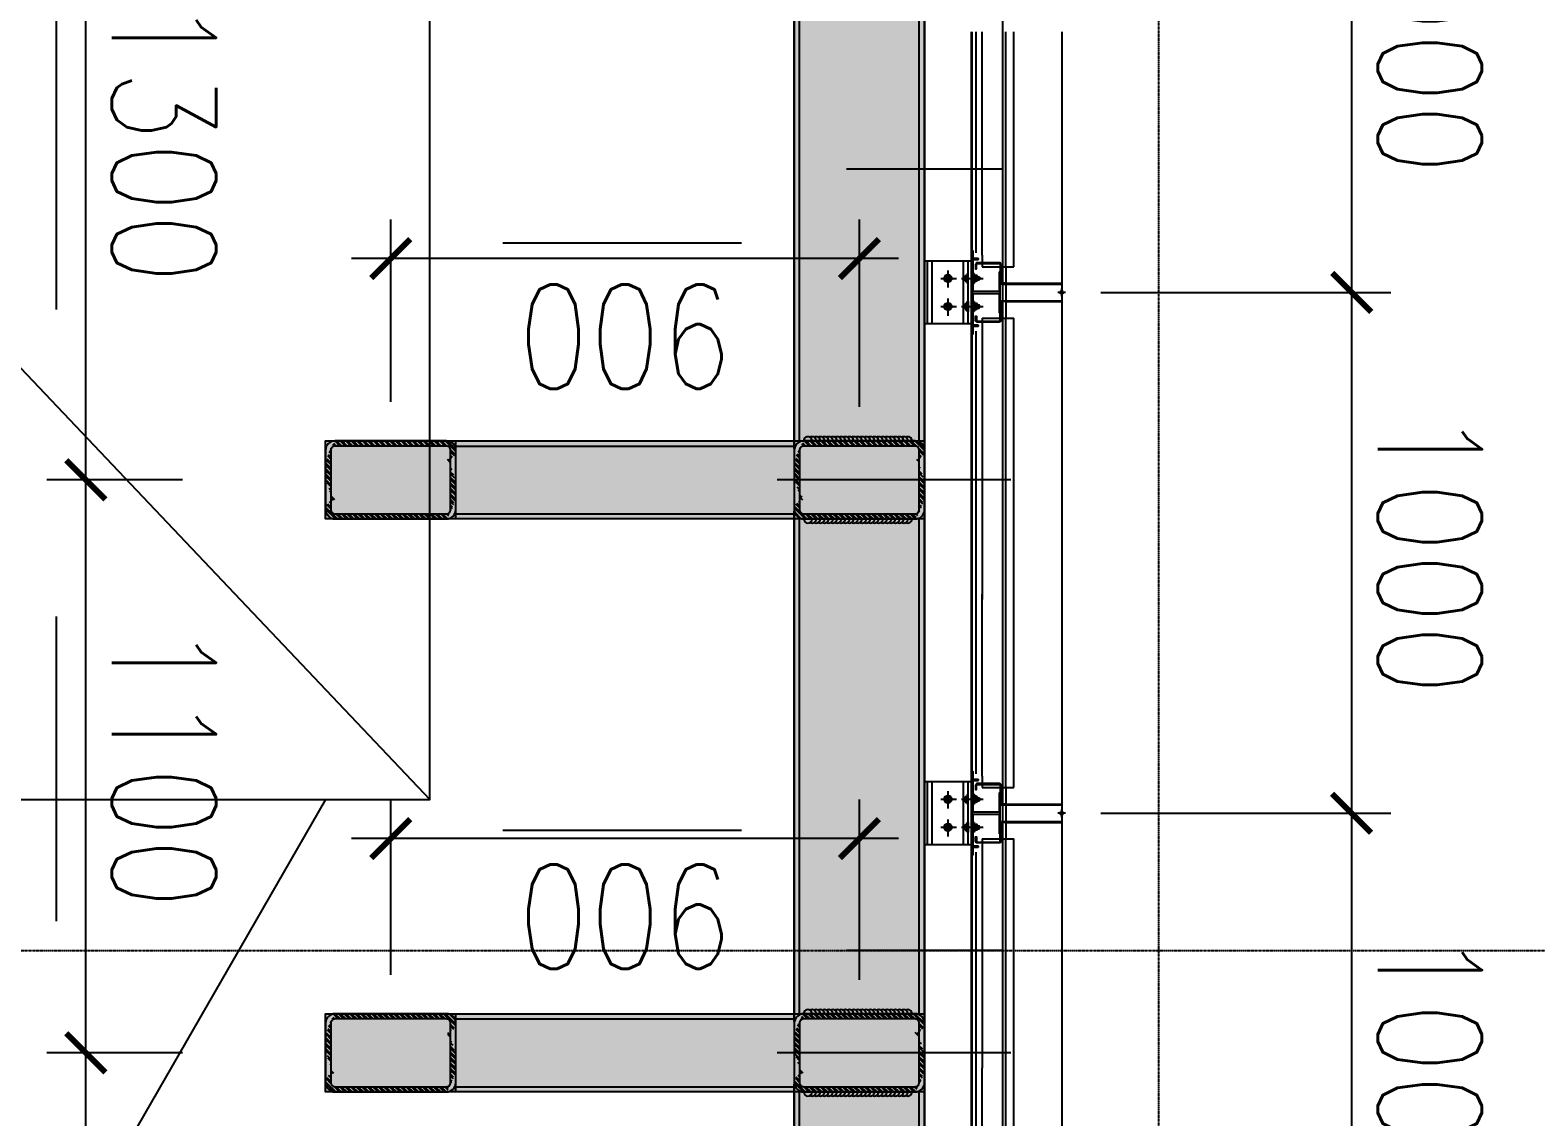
# Model space of a CAD drawing. Header units: millimetres. Extents: x 464 to 50148, y 310 to 56051.
# Drawn here: x 36092 to 38983, y 33100 to 35186 of the extents above; entities that cross this region are included whole.
import ezdxf

# ---------------------------------------------------------------- set-up
doc = ezdxf.new("R2010")
doc.units = ezdxf.units.MM
doc.linetypes.add('DASHDOT', pattern=[1, 0.5, -0.25, 0, -0.25])
doc.layers.get('0').update_dxf_attribs({"color": 8})
doc.layers.get('Defpoints').update_dxf_attribs({"color": 8})
for name, color, linetype in [('COL-10 Rev j', 8, 'Continuous'), ('COL-228 Rev j', 8, 'Continuous'), ('CON', 8, 'Continuous'), ('DIM', 8, 'Continuous'), ('DLN020__', 8, 'DASHDOT'), ('DLN280__', 8, 'Continuous'), ('DLN314__', 8, 'Continuous'), ('LOUVRE_MULLION', 8, 'Continuous'), ('USER', 8, 'Continuous')]:
    doc.layers.add(name, color=color, linetype=linetype)
doc.styles.add('SIMPLEX', font='SIMPLEX.shx', dxfattribs={"width": 0.8, "bigfont": 'chineset.shx'})
doc.dimstyles.new('HKDT-70', dxfattribs={"dimscale": 70, "dimtxt": 4, "dimasz": 1.5, "dimexe": 1.5, "dimexo": 1.5, "dimgap": 1, "dimtad": 1, "dimdec": 0, "dimlfac": 1, "dimdsep": 46, "dimtxsty": 'SIMPLEX', "dimblk": 'ARCHTICK', "dimcen": 1, "dimdle": 1.5, "dimclrd": 256, "dimclre": 256, "dimclrt": 256, "dimadec": 1, "dimazin": 3, "dimtfac": 1, "dimtdec": 0, "dimtix": 1, "dimtmove": 2, "dimatfit": 0, "dimfxl": 3, "dimlwd": -1, "dimlwe": -1, "dimarcsym": 0})

# ---------------------------------------------------------------- blocks, each defined once
blk = doc.blocks.new('250X150X10')
at = {"ltscale": 100}
h = blk.add_hatch(dxfattribs=at)
h.set_pattern_fill('ANSI32', color=256, scale=20, style=0)
h.set_pattern_definition([(45, (0, 0), (-5.30330086, 5.30330086), []), (45, (3.5355, 0), (-5.30330086, 5.30330086), [])])
h.paths.add_polyline_path([(-55896.1, -430690.8), (-55896.1, -430476.8, 0.315789), (-56010.1, -430476.8, 1), (-56046.1, -430476.8), (-56046.1, -430690.8, 0.315789), (-55932.1, -430690.8, 1)])
h.paths.add_polyline_path([(-56028.1, -430698.8), (-55914.1, -430698.8, 0.414214), (-55906.1, -430690.8), (-55906.1, -430476.8, 0.414214), (-55914.1, -430468.8), (-56028.1, -430468.8, 0.414214), (-56036.1, -430476.8), (-56036.1, -430690.8, 0.414214)], flags=16)
for points in [[(-56028.1, -430708.8), (-55914.1, -430708.8, 0.414214), (-55896.1, -430690.8), (-55896.1, -430476.8, 0.414214), (-55914.1, -430458.8), (-56028.1, -430458.8, 0.414214), (-56046.1, -430476.8), (-56046.1, -430690.8, 0.414214)], [(-56028.1, -430698.8), (-55914.1, -430698.8, 0.414214), (-55906.1, -430690.8), (-55906.1, -430476.8, 0.414214), (-55914.1, -430468.8), (-56028.1, -430468.8, 0.414214), (-56036.1, -430476.8), (-56036.1, -430690.8, 0.414214)]]:
    blk.add_lwpolyline(points, format="xyb", close=True)
blk = doc.blocks.new('cp')
at = {"layer": 'USER'}
h = blk.add_hatch(color=256, dxfattribs=at)
h.paths.add_polyline_path([(0, 0), (1, 0, 0.414214), (0, 1)])
h.paths.add_polyline_path([(0, 0), (-1, 0, 0.414214), (0, -1)])
for p, q in [((-2.5, 0), (2.5, 0)), ((0, -2.5), (0, 2.5))]:
    blk.add_line(p, q, dxfattribs=at)
blk.add_circle((0, 0), 1, dxfattribs=at)
blk = doc.blocks.new('hanfeng8')
for centre, start, end in [((-134175.9, -434457.1), 90, 270), ((-134175.9, -434465.1), 150, 270), ((-134025.9, -434457.1), 270, 90), ((-134025.9, -434465.1), 270, 30), ((-134175.9, -434473.1), 150, 270), ((-134175.9, -434481.1), 150, 270), ((-134175.9, -434489.1), 150, 270), ((-134025.9, -434473.1), 270, 30), ((-134025.9, -434481.1), 270, 30), ((-134025.9, -434489.1), 270, 30), ((-134175.9, -434497.1), 150, 270), ((-134175.9, -434505.1), 150, 270), ((-134175.9, -434513.1), 150, 270), ((-134175.9, -434521.1), 150, 270), ((-134025.9, -434497.1), 270, 30), ((-134025.9, -434505.1), 270, 30), ((-134025.9, -434513.1), 270, 30), ((-134025.9, -434521.1), 270, 30), ((-134175.9, -434529.1), 150, 270), ((-134175.9, -434537.1), 150, 270), ((-134175.9, -434545.1), 150, 270), ((-134025.9, -434529.1), 270, 30), ((-134025.9, -434537.1), 270, 30), ((-134025.9, -434545.1), 270, 30), ((-134175.9, -434553.1), 150, 270), ((-134175.9, -434561.1), 150, 270), ((-134175.9, -434569.1), 150, 270), ((-134175.9, -434577.1), 150, 270), ((-134025.9, -434553.1), 270, 30), ((-134025.9, -434561.1), 270, 30), ((-134025.9, -434569.1), 270, 30), ((-134025.9, -434577.1), 270, 30), ((-134175.9, -434585.1), 150, 270), ((-134175.9, -434593.1), 150, 270), ((-134175.9, -434601.1), 150, 270), ((-134175.9, -434609.1), 150, 270), ((-134025.9, -434585.1), 270, 30), ((-134025.9, -434593.1), 270, 30), ((-134025.9, -434601.1), 270, 30), ((-134025.9, -434609.1), 270, 30), ((-134175.9, -434617.1), 150, 270), ((-134175.9, -434625.1), 150, 270), ((-134175.9, -434633.1), 150, 270), ((-134025.9, -434617.1), 270, 30), ((-134025.9, -434625.1), 270, 30), ((-134025.9, -434633.1), 270, 30), ((-134175.9, -434641.1), 150, 270), ((-134175.9, -434649.1), 150, 270), ((-134025.9, -434641.1), 270, 30), ((-134025.9, -434649.1), 270, 30)]:
    blk.add_arc(centre, 8, start, end)
blk = doc.blocks.new('_ArchTick')
at = {"color": 0, "linetype": 'ByBlock', "const_width": 0.15}
blk.add_lwpolyline([(-0.5, -0.5), (0.5, 0.5)], dxfattribs=at)
blk = doc.blocks.new('*D68')
at = {"layer": 'Defpoints', "color": 0, "linetype": 'ByBlock', "transparency": 16777216}
for p in [(1612.1, 8260.1), (1612.1, 6460.1), (1872.5, 6460.1)]:
    blk.add_point(p, dxfattribs=at)
at = {"layer": 'DIM', "color": 6, "transparency": 16777216}
for p, q in [((1872.5, 8335.1), (1872.5, 6385.1)), ((1687.1, 8260.1), (1947.5, 8260.1)), ((1687.1, 6460.1), (1947.5, 6460.1))]:
    blk.add_line(p, q, dxfattribs=at)
at = {"layer": 'DIM', "color": 6, "linetype": 'ByBlock', "transparency": 16777216, "xscale": 75, "yscale": 75, "zscale": 75}
for p, rotation in [((1872.5, 8260.1), 90), ((1872.5, 6460.1), 270)]:
    blk.add_blockref('_ArchTick', p, dxfattribs=dict(at, rotation=rotation))
at = {"layer": 'DIM', "color": 4, "linetype": 'ByBlock', "transparency": 16777216, "insert": (1722.5, 7360.1), "char_height": 200, "attachment_point": 5, "rotation": 90, "style": 'SIMPLEX'}
blk.add_mtext('1800', dxfattribs=at)
blk = doc.blocks.new('*D69')
at = {"layer": 'Defpoints', "color": 0, "linetype": 'ByBlock', "transparency": 16777216}
for p in [(1612.1, 6460.1), (1612.1, 5360.1), (1872.5, 5360.1)]:
    blk.add_point(p, dxfattribs=at)
at = {"layer": 'DIM', "color": 6, "transparency": 16777216}
for p, q in [((1872.5, 6535.1), (1872.5, 5285.1)), ((1687.1, 6460.1), (1947.5, 6460.1)), ((1687.1, 5360.1), (1947.5, 5360.1))]:
    blk.add_line(p, q, dxfattribs=at)
at = {"layer": 'DIM', "color": 6, "linetype": 'ByBlock', "transparency": 16777216, "xscale": 75, "yscale": 75, "zscale": 75}
for p, rotation in [((1872.5, 6460.1), 90), ((1872.5, 5360.1), 270)]:
    blk.add_blockref('_ArchTick', p, dxfattribs=dict(at, rotation=rotation))
at = {"layer": 'DIM', "color": 4, "linetype": 'ByBlock', "transparency": 16777216, "insert": (1722.5, 5910.1), "char_height": 200, "attachment_point": 5, "rotation": 90, "style": 'SIMPLEX'}
blk.add_mtext('1100', dxfattribs=at)
blk = doc.blocks.new('*D70')
at = {"layer": 'Defpoints', "color": 0, "linetype": 'ByBlock', "transparency": 16777216}
for p in [(1612.1, 5360.1), (1612.1, 4060.1), (1872.5, 4060.1)]:
    blk.add_point(p, dxfattribs=at)
at = {"layer": 'DIM', "color": 6, "transparency": 16777216}
for p, q in [((1872.5, 5435.1), (1872.5, 3985.1)), ((1687.1, 5360.1), (1947.5, 5360.1)), ((1687.1, 4060.1), (1947.5, 4060.1))]:
    blk.add_line(p, q, dxfattribs=at)
at = {"layer": 'DIM', "color": 6, "linetype": 'ByBlock', "transparency": 16777216, "xscale": 75, "yscale": 75, "zscale": 75}
for p, rotation in [((1872.5, 5360.1), 90), ((1872.5, 4060.1), 270)]:
    blk.add_blockref('_ArchTick', p, dxfattribs=dict(at, rotation=rotation))
at = {"layer": 'DIM', "color": 4, "linetype": 'ByBlock', "transparency": 16777216, "insert": (1722.5, 4710.1), "char_height": 200, "attachment_point": 5, "rotation": 90, "style": 'SIMPLEX'}
blk.add_mtext('1300', dxfattribs=at)
blk = doc.blocks.new('*D76')
at = {"layer": 'Defpoints', "color": 0, "linetype": 'ByBlock', "ltscale": 100, "transparency": 16777216}
for p in [(-1.4, 7000.1), (-558.1, 6000.1), (-1.4, 6000.1)]:
    blk.add_point(p, dxfattribs=at)
at = {"layer": 'DIM', "color": 6, "ltscale": 100, "transparency": 16777216}
for p, q in [((-558.1, 7075.1), (-558.1, 5925.1)), ((-76.4, 7000.1), (-633.1, 7000.1)), ((-76.4, 6000.1), (-633.1, 6000.1))]:
    blk.add_line(p, q, dxfattribs=at)
at = {"layer": 'DIM', "color": 6, "linetype": 'ByBlock', "ltscale": 100, "transparency": 16777216, "xscale": 75, "yscale": 75, "zscale": 75}
for p, rotation in [((-558.1, 7000.1), 90), ((-558.1, 6000.1), 270)]:
    blk.add_blockref('_ArchTick', p, dxfattribs=dict(at, rotation=rotation))
at = {"layer": 'DIM', "color": 4, "linetype": 'ByBlock', "ltscale": 100, "transparency": 16777216, "insert": (-708.1, 6500.1), "char_height": 200, "attachment_point": 5, "rotation": 90, "style": 'SIMPLEX'}
blk.add_mtext('1000', dxfattribs=at)
blk = doc.blocks.new('*D77')
at = {"layer": 'Defpoints', "color": 0, "linetype": 'ByBlock', "ltscale": 100, "transparency": 16777216}
for p in [(-1.4, 6000.1), (-558.1, 5000.1), (-1.4, 5000.1)]:
    blk.add_point(p, dxfattribs=at)
at = {"layer": 'DIM', "color": 6, "ltscale": 100, "transparency": 16777216}
for p, q in [((-558.1, 6075.1), (-558.1, 4925.1)), ((-76.4, 6000.1), (-633.1, 6000.1)), ((-76.4, 5000.1), (-633.1, 5000.1))]:
    blk.add_line(p, q, dxfattribs=at)
at = {"layer": 'DIM', "color": 6, "linetype": 'ByBlock', "ltscale": 100, "transparency": 16777216, "xscale": 75, "yscale": 75, "zscale": 75}
for p, rotation in [((-558.1, 6000.1), 90), ((-558.1, 5000.1), 270)]:
    blk.add_blockref('_ArchTick', p, dxfattribs=dict(at, rotation=rotation))
at = {"layer": 'DIM', "color": 4, "linetype": 'ByBlock', "ltscale": 100, "transparency": 16777216, "insert": (-708.1, 5500.1), "char_height": 200, "attachment_point": 5, "rotation": 90, "style": 'SIMPLEX'}
blk.add_mtext('1000', dxfattribs=at)
blk = doc.blocks.new('*D78')
at = {"layer": 'Defpoints', "color": 0, "linetype": 'ByBlock', "ltscale": 100, "transparency": 16777216}
for p in [(-1.4, 5000.1), (-558.1, 4000.1), (-1.4, 4000.1)]:
    blk.add_point(p, dxfattribs=at)
at = {"layer": 'DIM', "color": 6, "ltscale": 100, "transparency": 16777216}
for p, q in [((-558.1, 5075.1), (-558.1, 3925.1)), ((-76.4, 5000.1), (-633.1, 5000.1)), ((-76.4, 4000.1), (-633.1, 4000.1))]:
    blk.add_line(p, q, dxfattribs=at)
at = {"layer": 'DIM', "color": 6, "linetype": 'ByBlock', "ltscale": 100, "transparency": 16777216, "xscale": 75, "yscale": 75, "zscale": 75}
for p, rotation in [((-558.1, 5000.1), 90), ((-558.1, 4000.1), 270)]:
    blk.add_blockref('_ArchTick', p, dxfattribs=dict(at, rotation=rotation))
at = {"layer": 'DIM', "color": 4, "linetype": 'ByBlock', "ltscale": 100, "transparency": 16777216, "insert": (-708.1, 4500.1), "char_height": 200, "attachment_point": 5, "rotation": 90, "style": 'SIMPLEX'}
blk.add_mtext('1000', dxfattribs=at)
blk = doc.blocks.new('*D85')
at = {"layer": 'Defpoints', "color": 0, "linetype": 'ByBlock', "transparency": 16777216}
for p in [(387.1, 6395.1), (1287.1, 6385.1), (1287.1, 6048.8)]:
    blk.add_point(p, dxfattribs=at)
at = {"layer": 'DIM', "color": 6, "transparency": 16777216}
for p, q in [((387.1, 6320.1), (387.1, 5973.8)), ((1287.1, 6310.1), (1287.1, 5973.8)), ((312.1, 6048.8), (1362.1, 6048.8))]:
    blk.add_line(p, q, dxfattribs=at)
at = {"layer": 'DIM', "color": 6, "linetype": 'ByBlock', "transparency": 16777216, "xscale": 75, "yscale": 75, "zscale": 75, "rotation": 180}
blk.add_blockref('_ArchTick', (387.1, 6048.8), dxfattribs=at)
at = {"layer": 'DIM', "color": 6, "linetype": 'ByBlock', "transparency": 16777216, "xscale": 75, "yscale": 75, "zscale": 75}
blk.add_blockref('_ArchTick', (1287.1, 6048.8), dxfattribs=at)
at = {"layer": 'DIM', "color": 4, "linetype": 'ByBlock', "transparency": 16777216, "insert": (837.1, 6198.8), "char_height": 200, "attachment_point": 5, "style": 'SIMPLEX'}
blk.add_mtext('900', dxfattribs=at)
blk = doc.blocks.new('*D86')
at = {"layer": 'Defpoints', "color": 0, "linetype": 'ByBlock', "transparency": 16777216}
for p in [(387.1, 5295.1), (1287.1, 5285.1), (1287.1, 4935.2)]:
    blk.add_point(p, dxfattribs=at)
at = {"layer": 'DIM', "color": 6, "transparency": 16777216}
for p, q in [((387.1, 5220.1), (387.1, 4860.2)), ((1287.1, 5210.1), (1287.1, 4860.2)), ((312.1, 4935.2), (1362.1, 4935.2))]:
    blk.add_line(p, q, dxfattribs=at)
at = {"layer": 'DIM', "color": 6, "linetype": 'ByBlock', "transparency": 16777216, "xscale": 75, "yscale": 75, "zscale": 75, "rotation": 180}
blk.add_blockref('_ArchTick', (387.1, 4935.2), dxfattribs=at)
at = {"layer": 'DIM', "color": 6, "linetype": 'ByBlock', "transparency": 16777216, "xscale": 75, "yscale": 75, "zscale": 75}
blk.add_blockref('_ArchTick', (1287.1, 4935.2), dxfattribs=at)
at = {"layer": 'DIM', "color": 4, "linetype": 'ByBlock', "transparency": 16777216, "insert": (837.1, 5085.2), "char_height": 200, "attachment_point": 5, "style": 'SIMPLEX'}
blk.add_mtext('900', dxfattribs=at)
blk = doc.blocks.new('A$C7E8B1C4A')
for p, q in [((262.1, 8200.1), (262.1, 6520.1)), ((512.1, 8200.1), (512.1, 6520.1)), ((96.1, 6460.1), (545.1, 6460.1)), ((262.1, 6400.1), (262.1, 5420.1)), ((512.1, 6400.1), (512.1, 5420.1)), ((256.1, 6060.1), (256.1, 5940.1)), ((262.1, 6060.1), (262.1, 5940.1)), ((96.1, 5360.1), (545.1, 5360.1)), ((262.1, 5300.1), (262.1, 4120.1)), ((512.1, 5300.1), (512.1, 4120.1)), ((262.1, 5060.1), (262.1, 4940.1))]:
    blk.add_line(p, q)
at = {"layer": 'CON'}
for points in [[(1162.1, 6535.1), (1162.1, 6385.1), (512.1, 6385.1), (512.1, 6535.1)], [(1162.1, 5435.1), (1162.1, 5285.1), (512.1, 5285.1), (512.1, 5435.1)]]:
    blk.add_lwpolyline(points, close=True, dxfattribs=at)
at = {"layer": 'LOUVRE_MULLION'}
for p, q in [((272.1, 8187), (272.1, 6533.3)), ((502.1, 8187), (502.1, 6533.3)), ((-1.4, 6489.8), (-1.4, 7589.6)), ((170.5, 7589.6), (170.5, 6489.8)), ((172.1, 7589.6), (172.1, 6489.8)), ((90.6, 6950.7), (90.6, 6489.8)), ((106.1, 6950.7), (106.1, 6489.8)), ((151.1, 6928.6), (151.1, 6489.8)), ((163.1, 6924.2), (163.1, 6489.8)), ((-1.4, 5579.6), (-1.4, 6489.8)), ((90.6, 6489.8), (90.6, 6049.5)), ((106.1, 6489.8), (106.1, 6049.5)), ((151.1, 6049.5), (151.1, 6489.8)), ((163.1, 6489.8), (163.1, 6074.7)), ((170.5, 6489.8), (170.5, 5579.6)), ((172.1, 6489.8), (172.1, 5579.6)), ((272.1, 6387), (272.1, 5433.3)), ((502.1, 6387), (502.1, 5433.3)), ((151.1, 6049.5), (90.6, 6049.5)), ((106.1, 5950.7), (106.1, 6049.5)), ((262.1, 6060.1), (172.1, 6060.1)), ((172.1, 6060.1), (172.1, 5940.1)), ((178.1, 6060.1), (178.1, 5940.1)), ((187.1, 6060.1), (187.1, 5940.1)), ((217.1, 6011.9), (217.1, 6044.9)), ((247.1, 6060.1), (247.1, 5940.1)), ((106.1, 6017.7), (-1.4, 6017.7)), ((106.1, 6016.1), (-1.4, 6016.1)), ((190.9, 6027.1), (149.4, 6027.1)), ((157.3, 6030.1), (156.8, 6029.6)), ((160.6, 6029.6), (156.8, 6029.6)), ((156.8, 6029.6), (156.8, 6024.6)), ((160.6, 6024.6), (156.8, 6024.6)), ((156.8, 6024.6), (157.3, 6024.1)), ((157.3, 6030.1), (157.3, 6024.1)), ((160.6, 6030.1), (157.3, 6030.1)), ((160.6, 6024.1), (157.3, 6024.1)), ((160.6, 6022.9), (160.6, 6031.2)), ((160.9, 6032.6), (164.3, 6032.6)), ((164.3, 6029.9), (160.9, 6029.9)), ((164.3, 6024.3), (160.9, 6024.3)), ((160.9, 6021.6), (164.3, 6021.6)), ((166.6, 6034.6), (164.6, 6034.6)), ((164.6, 6034.6), (164.6, 6019.6)), ((166.6, 6019.6), (164.6, 6019.6)), ((166.6, 6017.6), (166.6, 6036.6)), ((166.6, 6036.6), (168.6, 6036.6)), ((166.6, 6017.6), (168.6, 6017.6)), ((168.6, 6036.6), (168.6, 6017.6)), ((168.6, 6036.6), (168.6, 6017.6)), ((178.1, 6017.6), (178.1, 6036.6)), ((180.2, 6036.6), (178.1, 6036.6)), ((180.2, 6017.6), (178.1, 6017.6)), ((180.2, 6036.6), (180.2, 6017.6)), ((183.9, 6032.6), (180.2, 6032.6)), ((183.9, 6029.9), (180.2, 6029.9)), ((183.9, 6024.3), (180.2, 6024.3)), ((183.9, 6021.6), (180.2, 6021.6)), ((184.2, 6031.3), (184.2, 6023)), ((230.9, 6027.1), (201, 6027.1)), ((217.1, 5958), (217.1, 5990.9)), ((106.1, 5984.1), (-1.4, 5984.1)), ((106.1, 5982.6), (-1.4, 5982.6)), ((190.9, 5973.2), (149.4, 5973.2)), ((156.8, 5975.7), (157.3, 5976.2)), ((156.8, 5970.7), (156.8, 5975.7)), ((160.6, 5975.7), (156.8, 5975.7)), ((160.6, 5970.7), (156.8, 5970.7)), ((157.3, 5970.2), (156.8, 5970.7)), ((157.3, 5970.2), (157.3, 5976.2)), ((160.6, 5976.2), (157.3, 5976.2)), ((160.6, 5970.2), (157.3, 5970.2)), ((160.6, 5977.3), (160.6, 5969.1)), ((160.9, 5978.7), (164.3, 5978.7)), ((164.3, 5975.9), (160.9, 5975.9)), ((164.3, 5970.4), (160.9, 5970.4)), ((160.9, 5967.7), (164.3, 5967.7)), ((164.6, 5965.7), (164.6, 5980.6)), ((166.6, 5980.6), (164.6, 5980.6)), ((166.6, 5965.7), (164.6, 5965.7)), ((166.6, 5982.7), (166.6, 5963.6)), ((166.6, 5982.7), (168.6, 5982.7)), ((166.6, 5963.6), (168.6, 5963.6)), ((168.6, 5963.6), (168.6, 5982.7)), ((168.6, 5963.6), (168.6, 5982.7)), ((178.1, 5982.7), (178.1, 5963.6)), ((180.2, 5982.7), (178.1, 5982.7)), ((180.2, 5963.6), (178.1, 5963.6)), ((180.2, 5963.6), (180.2, 5982.7)), ((183.9, 5978.7), (180.2, 5978.7)), ((183.9, 5975.9), (180.2, 5975.9)), ((183.9, 5970.4), (180.2, 5970.4)), ((183.9, 5967.7), (180.2, 5967.7)), ((184.2, 5969), (184.2, 5977.3)), ((230.9, 5973.2), (201, 5973.2)), ((90.6, 5950.7), (90.6, 5579.6)), ((151.1, 5950.7), (90.6, 5950.7)), ((106.1, 5950.7), (106.1, 5579.6)), ((151.1, 5928.6), (151.1, 5950.7)), ((151.1, 5928.6), (151.1, 5579.6)), ((172.1, 5940.1), (262.1, 5940.1)), ((163.1, 5924.2), (163.1, 5579.6)), ((-1.4, 4499.8), (-1.4, 5589.6)), ((90.6, 5589.6), (90.6, 5049.5)), ((106.1, 5589.6), (106.1, 5049.5)), ((151.1, 5049.5), (151.1, 5589.6)), ((163.1, 5589.6), (163.1, 5074.7)), ((170.5, 5589.6), (170.5, 4499.8)), ((172.1, 5589.6), (172.1, 4499.8)), ((272.1, 5287), (272.1, 4133.3)), ((502.1, 5287), (502.1, 4133.3)), ((262.1, 5060.1), (172.1, 5060.1)), ((172.1, 5060.1), (172.1, 4940.1)), ((178.1, 5060.1), (178.1, 4940.1)), ((187.1, 5060.1), (187.1, 4940.1)), ((247.1, 5060.1), (247.1, 4940.1)), ((256.1, 5060.1), (256.1, 4940.1)), ((151.1, 5049.5), (90.6, 5049.5)), ((106.1, 4950.7), (106.1, 5049.5)), ((160.6, 5022.9), (160.6, 5031.2)), ((160.9, 5032.6), (164.3, 5032.6)), ((166.6, 5034.6), (164.6, 5034.6)), ((164.6, 5034.6), (164.6, 5019.6)), ((166.6, 5017.6), (166.6, 5036.6)), ((166.6, 5036.6), (168.6, 5036.6)), ((168.6, 5036.6), (168.6, 5017.6)), ((168.6, 5036.6), (168.6, 5017.6)), ((178.1, 5017.6), (178.1, 5036.6)), ((180.2, 5036.6), (178.1, 5036.6)), ((180.2, 5036.6), (180.2, 5017.6)), ((183.9, 5032.6), (180.2, 5032.6)), ((184.2, 5031.3), (184.2, 5023)), ((217.1, 5011.9), (217.1, 5044.9)), ((106.1, 5017.7), (-1.4, 5017.7)), ((106.1, 5016.1), (-1.4, 5016.1)), ((190.9, 5027.1), (149.4, 5027.1)), ((157.3, 5030.1), (156.8, 5029.6)), ((160.6, 5029.6), (156.8, 5029.6)), ((156.8, 5029.6), (156.8, 5024.6)), ((160.6, 5024.6), (156.8, 5024.6)), ((156.8, 5024.6), (157.3, 5024.1)), ((157.3, 5030.1), (157.3, 5024.1)), ((160.6, 5030.1), (157.3, 5030.1)), ((160.6, 5024.1), (157.3, 5024.1)), ((164.3, 5029.9), (160.9, 5029.9)), ((164.3, 5024.3), (160.9, 5024.3)), ((160.9, 5021.6), (164.3, 5021.6)), ((166.6, 5019.6), (164.6, 5019.6)), ((166.6, 5017.6), (168.6, 5017.6)), ((180.2, 5017.6), (178.1, 5017.6)), ((183.9, 5029.9), (180.2, 5029.9)), ((183.9, 5024.3), (180.2, 5024.3)), ((183.9, 5021.6), (180.2, 5021.6)), ((230.9, 5027.1), (201, 5027.1)), ((106.1, 4984.1), (-1.4, 4984.1)), ((106.1, 4982.6), (-1.4, 4982.6)), ((190.9, 4973.2), (149.4, 4973.2)), ((156.8, 4975.7), (157.3, 4976.2)), ((156.8, 4970.7), (156.8, 4975.7)), ((160.6, 4975.7), (156.8, 4975.7)), ((157.3, 4970.2), (157.3, 4976.2)), ((160.6, 4976.2), (157.3, 4976.2)), ((160.6, 4977.3), (160.6, 4969.1)), ((160.9, 4978.7), (164.3, 4978.7)), ((164.3, 4975.9), (160.9, 4975.9)), ((164.6, 4965.7), (164.6, 4980.6)), ((166.6, 4980.6), (164.6, 4980.6)), ((166.6, 4982.7), (166.6, 4963.6)), ((166.6, 4982.7), (168.6, 4982.7)), ((168.6, 4963.6), (168.6, 4982.7)), ((168.6, 4963.6), (168.6, 4982.7)), ((178.1, 4982.7), (178.1, 4963.6)), ((180.2, 4982.7), (178.1, 4982.7)), ((180.2, 4963.6), (180.2, 4982.7)), ((183.9, 4978.7), (180.2, 4978.7)), ((183.9, 4975.9), (180.2, 4975.9)), ((184.2, 4969), (184.2, 4977.3)), ((230.9, 4973.2), (201, 4973.2)), ((217.1, 4958), (217.1, 4990.9)), ((90.6, 4950.7), (90.6, 4499.8)), ((151.1, 4950.7), (90.6, 4950.7)), ((106.1, 4950.7), (106.1, 4499.8)), ((151.1, 4928.6), (151.1, 4950.7)), ((160.6, 4970.7), (156.8, 4970.7)), ((157.3, 4970.2), (156.8, 4970.7)), ((160.6, 4970.2), (157.3, 4970.2)), ((164.3, 4970.4), (160.9, 4970.4)), ((160.9, 4967.7), (164.3, 4967.7)), ((166.6, 4965.7), (164.6, 4965.7)), ((166.6, 4963.6), (168.6, 4963.6)), ((180.2, 4963.6), (178.1, 4963.6)), ((183.9, 4970.4), (180.2, 4970.4)), ((183.9, 4967.7), (180.2, 4967.7)), ((151.1, 4928.6), (151.1, 4499.8)), ((163.1, 4924.2), (163.1, 4499.8)), ((172.1, 4940.1), (262.1, 4940.1))]:
    blk.add_line(p, q, dxfattribs=at)
for points in [[(1162.1, 6525.1), (512.1, 6525.1)], [(1162.1, 6395.1), (512.1, 6395.1)], [(1162.1, 5425.1), (512.1, 5425.1)], [(1162.1, 5295.1), (512.1, 5295.1)]]:
    blk.add_lwpolyline(points, dxfattribs=at)
for points in [[(117, 6038.1), (117, 5962.1, 0.414214), (118, 5961.1), (118, 5961.1, 0.414214), (119, 5962.1), (119, 5997.6, -0.414214), (119.5, 5998.1), (168, 5998.1, -0.414214), (168.5, 5997.6), (168.5, 5937.1), (159.5, 5937.1, 0.414214), (158.5, 5936.1), (158.5, 5936.1, 0.414214), (159.5, 5935.1), (168.5, 5935.1), (168.5, 5921.1, 0.414214), (169.5, 5920.1), (169.5, 5920.1, 0.414214), (170.5, 5921.1), (170.5, 6079.1, 0.414214), (169.5, 6080.1), (169.5, 6080.1, 0.414214), (168.5, 6079.1), (168.5, 6065.1), (159.5, 6065.1, 0.414214), (158.5, 6064.1), (158.5, 6064.1, 0.414214), (159.5, 6063.1), (168.5, 6063.1), (168.5, 6002.6, -0.414214), (168, 6002.1), (119.5, 6002.1, -0.414214), (119, 6002.6), (119, 6038.1, 0.414214), (118, 6039.1), (118, 6039.1, 0.414214)], [(117, 5038.1), (117, 4962.1, 0.414214), (118, 4961.1), (118, 4961.1, 0.414214), (119, 4962.1), (119, 4997.6, -0.414214), (119.5, 4998.1), (168, 4998.1, -0.414214), (168.5, 4997.6), (168.5, 4937.1), (159.5, 4937.1, 0.414214), (158.5, 4936.1), (158.5, 4936.1, 0.414214), (159.5, 4935.1), (168.5, 4935.1), (168.5, 4921.1, 0.414214), (169.5, 4920.1), (169.5, 4920.1, 0.414214), (170.5, 4921.1), (170.5, 5079.1, 0.414214), (169.5, 5080.1), (169.5, 5080.1, 0.414214), (168.5, 5079.1), (168.5, 5065.1), (159.5, 5065.1, 0.414214), (158.5, 5064.1), (158.5, 5064.1, 0.414214), (159.5, 5063.1), (168.5, 5063.1), (168.5, 5002.6, -0.414214), (168, 5002.1), (119.5, 5002.1, -0.414214), (119, 5002.6), (119, 5038.1, 0.414214), (118, 5039.1), (118, 5039.1, 0.414214)]]:
    blk.add_lwpolyline(points, format="xyb", close=True, dxfattribs=at)
for points in [[(106.1, 6017.7), (114, 6017.7, 0.414214), (115.5, 6019.2), (115.5, 6054.1, -0.414214), (118.5, 6057.1), (161.1, 6057.1, -0.414214), (164.1, 6054.1), (164.1, 6045.6), (162.6, 6045.6), (162.6, 6054.1, 0.414214), (161.1, 6055.6), (118.5, 6055.6, 0.414214), (117, 6054.1), (117, 6019.1, -0.414214), (114, 6016.1), (106.1, 6016.1)], [(106.1, 5982.6), (114, 5982.6, -0.414214), (115.5, 5981.1), (115.5, 5946.1, 0.414214), (118.5, 5943.1), (161.1, 5943.1, 0.414214), (164.1, 5946.1), (164.1, 5954.6), (162.6, 5954.6), (162.6, 5946.2, -0.414214), (161.1, 5944.7), (118.5, 5944.7, -0.414214), (117, 5946.2), (117, 5981.1, 0.414214), (114, 5984.1), (106.1, 5984.1)], [(106.1, 5017.7), (114, 5017.7, 0.414214), (115.5, 5019.2), (115.5, 5054.1, -0.414214), (118.5, 5057.1), (161.1, 5057.1, -0.414214), (164.1, 5054.1), (164.1, 5045.6), (162.6, 5045.6), (162.6, 5054.1, 0.414214), (161.1, 5055.6), (118.5, 5055.6, 0.414214), (117, 5054.1), (117, 5019.1, -0.414214), (114, 5016.1), (106.1, 5016.1)], [(106.1, 4982.6), (114, 4982.6, -0.414214), (115.5, 4981.1), (115.5, 4946.1, 0.414214), (118.5, 4943.1), (161.1, 4943.1, 0.414214), (164.1, 4946.1), (164.1, 4954.6), (162.6, 4954.6), (162.6, 4946.2, -0.414214), (161.1, 4944.7), (118.5, 4944.7, -0.414214), (117, 4946.2), (117, 4981.1, 0.414214), (114, 4984.1), (106.1, 4984.1)]]:
    blk.add_lwpolyline(points, format="xyb", dxfattribs=at)
for points in [[(217.1, 6033.6), (222.7, 6030.3), (222.7, 6023.9), (217.1, 6020.6), (211.5, 6023.9), (211.5, 6030.3)], [(217.1, 5979.7), (222.7, 5976.4), (222.7, 5969.9), (217.1, 5966.7), (211.5, 5969.9), (211.5, 5976.4)], [(217.1, 5033.6), (222.7, 5030.3), (222.7, 5023.9), (217.1, 5020.6), (211.5, 5023.9), (211.5, 5030.3)], [(217.1, 4979.7), (222.7, 4976.4), (222.7, 4969.9), (217.1, 4966.7), (211.5, 4969.9), (211.5, 4976.4)]]:
    blk.add_lwpolyline(points, close=True, dxfattribs=at)
for centre, radius in [((217.1, 6027.1), 7.2), ((217.1, 6027.1), 6.48), ((217.1, 6027.1), 2.88), ((217.1, 5973.2), 7.2), ((217.1, 5973.2), 6.48), ((217.1, 5973.2), 2.88), ((217.1, 5027.1), 7.2), ((217.1, 5027.1), 6.48), ((217.1, 5027.1), 2.88), ((217.1, 4973.2), 7.2), ((217.1, 4973.2), 6.48), ((217.1, 4973.2), 2.88)]:
    blk.add_circle(centre, radius, dxfattribs=at)
for centre, radius, start, end in [((163.5, 6031.2), 2.87, 151.5448, 208.2963), ((171.5, 6027.1), 10.9, 165.3319, 194.6669), ((163.5, 6023), 2.87, 151.701, 208.4525), ((161.7, 6031.2), 2.87, 331.701, 28.4525), ((153.7, 6027.1), 10.9, 345.3319, 14.6669), ((161.7, 6023), 2.87, 331.5448, 28.2963), ((181.4, 6031.2), 2.87, 331.701, 28.4525), ((173.3, 6027.1), 10.9, 345.3319, 14.6669), ((181.4, 6023), 2.87, 331.5448, 28.2963), ((217.1, 6027.1), 3.6, 232.6164, 217.8882), ((163.5, 5977.3), 2.87, 151.5475, 208.299), ((171.5, 5973.2), 10.9, 165.3331, 194.6681), ((163.5, 5969), 2.87, 151.7037, 208.4552), ((161.7, 5977.3), 2.87, 331.7037, 28.4552), ((153.7, 5973.2), 10.9, 345.3331, 14.6681), ((161.7, 5969), 2.87, 331.5475, 28.299), ((181.4, 5977.3), 2.87, 331.7037, 28.4552), ((173.3, 5973.2), 10.9, 345.3331, 14.6681), ((181.4, 5969), 2.87, 331.5475, 28.299), ((217.1, 5973.2), 3.6, 232.6164, 217.8882), ((163.5, 5031.2), 2.87, 151.5448, 208.2963), ((161.7, 5031.2), 2.87, 331.701, 28.4525), ((181.4, 5031.2), 2.87, 331.701, 28.4525), ((171.5, 5027.1), 10.9, 165.3319, 194.6669), ((163.5, 5023), 2.87, 151.701, 208.4525), ((153.7, 5027.1), 10.9, 345.3319, 14.6669), ((161.7, 5023), 2.87, 331.5448, 28.2963), ((173.3, 5027.1), 10.9, 345.3319, 14.6669), ((181.4, 5023), 2.87, 331.5448, 28.2963), ((217.1, 5027.1), 3.6, 232.6164, 217.8882), ((163.5, 4977.3), 2.87, 151.5475, 208.299), ((171.5, 4973.2), 10.9, 165.3331, 194.6681), ((161.7, 4977.3), 2.87, 331.7037, 28.4552), ((153.7, 4973.2), 10.9, 345.3331, 14.6681), ((181.4, 4977.3), 2.87, 331.7037, 28.4552), ((173.3, 4973.2), 10.9, 345.3331, 14.6681), ((217.1, 4973.2), 3.6, 232.6164, 217.8882), ((163.5, 4969), 2.87, 151.7037, 208.4552), ((161.7, 4969), 2.87, 331.5475, 28.299), ((181.4, 4969), 2.87, 331.5475, 28.299)]:
    blk.add_arc(centre, radius, start, end, dxfattribs=at)
at = {"rotation": 270}
for name, p in [('250X150X10', (430970.9, -49511)), ('hanfeng8', (434943.2, -127640.8)), ('250X150X10', (431870.9, -49511)), ('hanfeng8', (434943.2, -128740.8)), ('250X150X10', (430970.9, -50611)), ('250X150X10', (431870.9, -50611))]:
    blk.add_blockref(name, p, dxfattribs=at)
at = {"layer": 'USER', "xscale": 3, "yscale": 3, "zscale": 3, "rotation": 270}
for p in [(-1.4, 6000.1), (-1.4, 5000.1)]:
    blk.add_blockref('cp', p, dxfattribs=at)
at = {"layer": 'DIM'}
for base, p1, p2, picture, middle in [((1872.5, 6460.1), (1612.1, 8260.1), (1612.1, 6460.1), '*D68', (1722.5, 7360.1)), ((1872.5, 5360.1), (1612.1, 6460.1), (1612.1, 5360.1), '*D69', (1722.5, 5910.1)), ((1872.5, 4060.1), (1612.1, 5360.1), (1612.1, 4060.1), '*D70', (1722.5, 4710.1))]:
    dim = blk.add_linear_dim(base=base, p1=p1, p2=p2, angle=270, dimstyle='HKDT-70', override={"dimscale": 50}, dxfattribs=at)
    dim.commit()
    dim.dimension.update_dxf_attribs({"geometry": picture, "text_midpoint": middle})
at = {"layer": 'DIM', "ltscale": 100}
for base, p1, p2, picture, middle in [((-558.1, 6000.1), (-1.4, 7000.1), (-1.4, 6000.1), '*D76', (-708.1, 6500.1)), ((-558.1, 5000.1), (-1.4, 6000.1), (-1.4, 5000.1), '*D77', (-708.1, 5500.1)), ((-558.1, 4000.1), (-1.4, 5000.1), (-1.4, 4000.1), '*D78', (-708.1, 4500.1))]:
    dim = blk.add_linear_dim(base=base, p1=p1, p2=p2, angle=270, dimstyle='HKDT-70', override={"dimscale": 50}, dxfattribs=at)
    dim.commit()
    dim.dimension.update_dxf_attribs({"geometry": picture, "text_midpoint": middle})
at = {"layer": 'DIM'}
for base, p1, p2, picture, middle in [((1287.1, 6048.8), (387.1, 6395.1), (1287.1, 6385.1), '*D85', (837.1, 6198.8)), ((1287.1, 4935.2), (387.1, 5295.1), (1287.1, 5285.1), '*D86', (837.1, 5085.2))]:
    dim = blk.add_linear_dim(base=base, p1=p1, p2=p2, dimstyle='HKDT-70', override={"dimscale": 50}, dxfattribs=at)
    dim.commit()
    dim.dimension.update_dxf_attribs({"geometry": picture, "text_midpoint": middle})

msp = doc.modelspace()

# ---------------------------------------------------------------- hatches: boundary and pattern name
at = {"layer": 'COL-228 Rev j', "ltscale": 100}
h = msp.add_hatch(color=256, dxfattribs=at)
h.dxf.hatch_style = 1
h.paths.add_polyline_path([(23250.8, 39419.5), (37809.5, 39419.5), (37809.5, 28767.6), (37559.5, 28846.1), (37559.5, 39169.5), (23201.7, 39169.5)])
h = msp.add_hatch(color=256, dxfattribs=at)
h.dxf.hatch_style = 1
h.paths.add_polyline_path([(37809.5, 34397.9), (37809.5, 34247.9), (36659.5, 34247.9), (36659.5, 34397.9)])
h = msp.add_hatch(color=256, dxfattribs=at)
h.dxf.hatch_style = 1
h.paths.add_polyline_path([(37809.5, 33297.9), (37809.5, 33147.9), (36659.5, 33147.9), (36659.5, 33297.9)])

# ---------------------------------------------------------------- linework, layer by layer
at = {"layer": 'COL-10 Rev j'}
msp.add_line((36659.5, 33709.5), (35484.5, 31669.5), dxfattribs=at)
at = {"layer": 'COL-10 Rev j', "ltscale": 100}
for points in [[(36142.4, 35234.6), (36142.4, 34650)], [(36999.7, 34778.1), (37458.2, 34778.1)], [(36142.4, 34060.4), (36142.4, 33475.9)], [(36999.7, 33650.2), (37458.2, 33650.2)]]:
    msp.add_lwpolyline(points, dxfattribs=at)
at = {"layer": 'COL-228 Rev j', "ltscale": 100}
for points in [[(23250.8, 39419.5), (37809.5, 39419.5), (37809.5, 28767.6), (37559.5, 28846.1), (37559.5, 39169.5), (23201.7, 39169.5)], [(37809.5, 34397.9), (37809.5, 34247.9), (36659.5, 34247.9), (36659.5, 34397.9)], [(37809.5, 33297.9), (37809.5, 33147.9), (36659.5, 33147.9), (36659.5, 33297.9)]]:
    msp.add_lwpolyline(points, close=True, dxfattribs=at)
at = {"layer": 'DLN020__'}
for p, q in [((38259.5, 6669.5), (38259.5, 51919.5)), ((1759.5, 33419.5), (45509.5, 33419.5))]:
    msp.add_line(p, q, dxfattribs=at)
at = {"layer": 'DLN280__'}
msp.add_line((32009.5, 38819.5), (36859.5, 33709.5), dxfattribs=at)
msp.add_lwpolyline([(32009.5, 33709.5), (36859.5, 33709.5), (36859.5, 38819.5), (32009.5, 38819.5)], close=True, dxfattribs=at)
at = {"layer": 'DLN314__', "ltscale": 0.03}
for p, q in [((37959.5, 28703.8), (37959.5, 39619.5)), ((37809.5, 28750.9), (37809.5, 39469.5)), ((37959.5, 34919.5), (37659.5, 34919.5)), ((37959.5, 33419.5), (37659.5, 33419.5))]:
    msp.add_line(p, q, dxfattribs=at)

# ---------------------------------------------------------------- block references
at = {"layer": 'DLN314__', "rotation": 180}
msp.add_blockref('A$C7E8B1C4A', (38071.5, 39683), dxfattribs=at)

doc.saveas('drawing.dxf')
